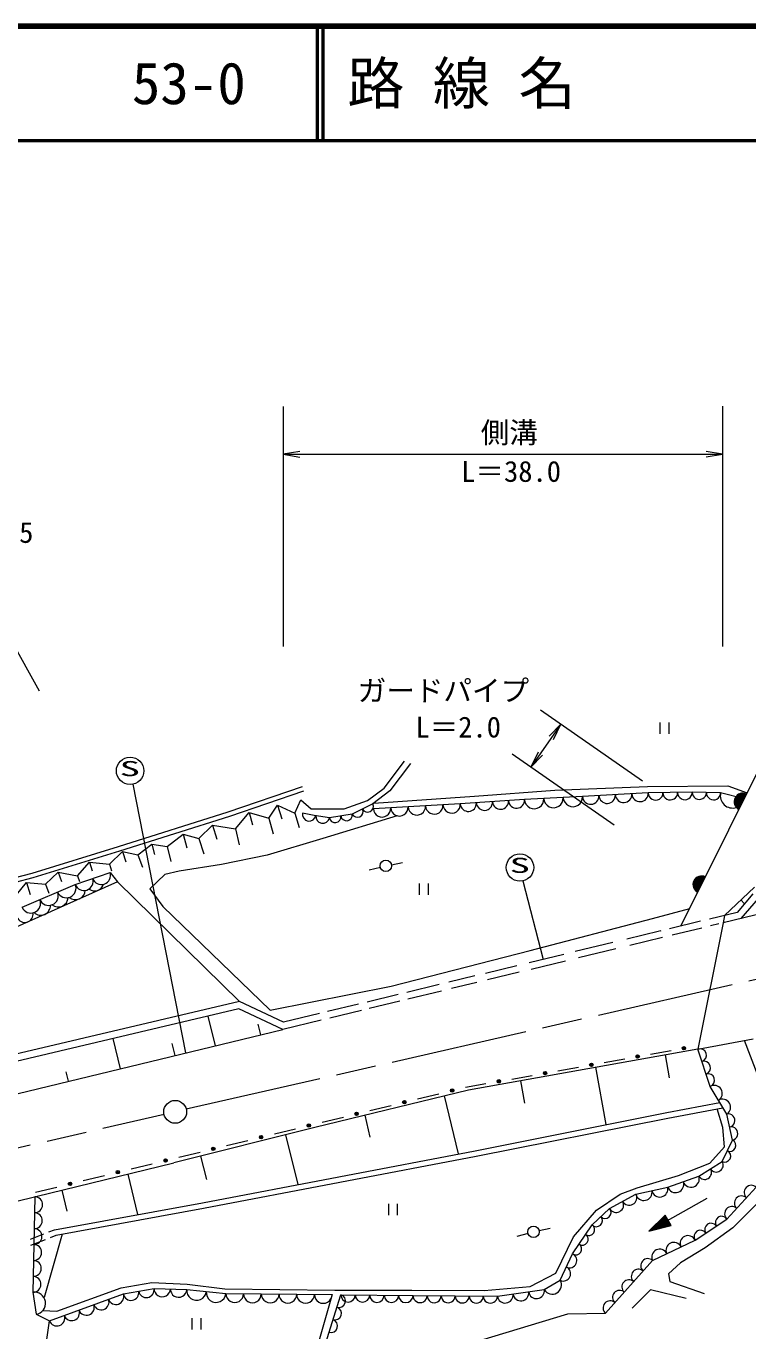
# Model space of a CAD drawing. Units: millimetres, scale not verified. Extents: x 40000 to 680000, y 20000 to 380000.
# Drawn here: x 152264 to 215449, y 265788 to 380000 of the extents above; entities that cross this region are included whole.
import ezdxf
from ezdxf.enums import TextEntityAlignment as Align

# ---------------------------------------------------------------- set-up
doc = ezdxf.new("R2010")
doc.units = ezdxf.units.MM
doc.header["$LTSCALE"] = 1000
doc.linetypes.add('CHAIN', pattern=[18.5, 12, -1.5, 3.5, -1.5])
for name, color, linetype, lineweight in [('M-BGD', 7, 'Continuous', 13), ('M-BMK', 2, 'CHAIN', 13), ('M-BMK-SRVR', 3, 'Continuous', 13), ('M-STR-HTXT', 7, 'Continuous', 13), ('M-STR-STR1', 1, 'Continuous', 13), ('M-STR-STR3', 7, 'Continuous', 13), ('M-TTL', 2, 'Continuous', 140), ('M-TTL-LINE', 7, 'Continuous', 50), ('M-TTL-TXT', 7, 'Continuous', 13)]:
    doc.layers.add(name, color=color, linetype=linetype, lineweight=lineweight)
doc.styles.add('ＭＳ ゴシック', font='')
doc.styles.get('ＭＳ ゴシック').set_extended_font_data('MS Gothic')

# ---------------------------------------------------------------- blocks, each defined once
blk = doc.blocks.new('open_arrow')
at = {"color": 0, "linetype": 'Continuous', "lineweight": -2}
blk.add_lwpolyline([(7.5, 1.25), (0, 0), (7.5, -1.25)], dxfattribs=at)

msp = doc.modelspace()

# ---------------------------------------------------------------- linework, layer by layer
at = {"layer": 'M-BGD'}
for p, q in [((209581, 301226), (220419, 322991)), ((207782, 318055), (207782, 319055)), ((208532, 319055), (208532, 318055)), ((183604, 313283), (185402, 315650)), ((185922, 315445), (184109, 313047)), ((169965, 311213), (176457, 313431)), ((170089, 310833), (176586, 313052)), ((182137, 312226), (183604, 313283)), ((184109, 313047), (182610, 311911)), ((191529, 312584), (198560, 313122)), ((198560, 313122), (206665, 313446)), ((206665, 313446), (213696, 313501)), ((210577, 312941), (206728, 312872)), ((213064, 312874), (210577, 312941)), ((213696, 313501), (215390, 312891)), ((173524, 310665), (174270, 311808)), ((174270, 311808), (175795, 311094)), ((174270, 311808), (174647, 310621)), ((175795, 311094), (176319, 312285)), ((176319, 312285), (177205, 311485)), ((180103, 311484), (182137, 312226)), ((182610, 311911), (180812, 311027)), ((190275, 311915), (182664, 311484)), ((182702, 311980), (191529, 312584)), ((195895, 312291), (190275, 311915)), ((200971, 312565), (195895, 312291)), ((206728, 312872), (200971, 312565)), ((215130, 312369), (213064, 312874)), ((160346, 308202), (169965, 311213)), ((160465, 307820), (170089, 310833)), ((170586, 309743), (171777, 311157)), ((171777, 311157), (173524, 310665)), ((171777, 311157), (172089, 310086)), ((173524, 310665), (173886, 309301)), ((175795, 311094), (176182, 309848)), ((177468, 310916), (176459, 311105)), ((177194, 311496), (180103, 311484)), ((178809, 310711), (177468, 310916)), ((184750, 310877), (178227, 308902)), ((180812, 311027), (178809, 310711)), ((167378, 308885), (168585, 310044)), ((168585, 310044), (170586, 309743)), ((168585, 310044), (168962, 308845)), ((170586, 309743), (170918, 308334)), ((162054, 307468), (163265, 308391)), ((163265, 308391), (164599, 308185)), ((163265, 308391), (163516, 307503)), ((164599, 308185), (166012, 309281)), ((166012, 309281), (167378, 308885)), ((166012, 309281), (166324, 308083)), ((167378, 308885), (167814, 307538)), ((178227, 308902), (173360, 307433)), ((152785, 305865), (160346, 308202)), ((152894, 305480), (160465, 307820)), ((159564, 306632), (160706, 307758)), ((160706, 307758), (162054, 307468)), ((160706, 307758), (160993, 306849)), ((162054, 307468), (162446, 306369)), ((164599, 308185), (164926, 306889)), ((173360, 307433), (169380, 306621)), ((156767, 305625), (157824, 306819)), ((157824, 306819), (159564, 306632)), ((157824, 306819), (158056, 306057)), ((159564, 306632), (159730, 306047)), ((169380, 306621), (165672, 306040)), ((183275, 306365), (182305, 306105)), ((184245, 306585), (185225, 306775)), ((160268, 305093), (147283, 299311)), ((147758, 304557), (152785, 305865)), ((147893, 304179), (152894, 305480)), ((151412, 303970), (152298, 305044)), ((152298, 305044), (153970, 304891)), ((152298, 305044), (152630, 303992)), ((153970, 304891), (155078, 305949)), ((155078, 305949), (156767, 305625)), ((155078, 305949), (155350, 305134)), ((156564, 304873), (159611, 305927)), ((156767, 305625), (156944, 305115)), ((159611, 305927), (160268, 305093)), ((170947, 294620), (160268, 305093)), ((164397, 305731), (163083, 304494)), ((165672, 306040), (164397, 305731)), ((186715, 303957), (186714, 304957)), ((187464, 304957), (187465, 303957)), ((151909, 302877), (156564, 304873)), ((153970, 304891), (154258, 304115)), ((163083, 304494), (164243, 302949)), ((213399, 302150), (216012, 304635)), ((215894, 304035), (214511, 302420)), ((164243, 302949), (173633, 293872)), ((207089, 301876), (210352, 302773)), ((215157, 303174), (214834, 303515)), ((216350, 303645), (214841, 301882)), ((196387, 299092), (207089, 301876)), ((211307, 301644), (208583, 300984)), ((214511, 302420), (212080, 301831)), ((213399, 302150), (213270, 301502)), ((207706, 300771), (204840, 300077)), ((207830, 300801), (207727, 300776)), ((211420, 301054), (208833, 300427)), ((212890, 301410), (212174, 301236)), ((203632, 299784), (200338, 298986)), ((207977, 300219), (205124, 299528)), ((184218, 295960), (196387, 299092)), ((199344, 298746), (196299, 298008)), ((199483, 298162), (196466, 297431)), ((203875, 299226), (200609, 298435)), ((195235, 297750), (192487, 297084)), ((195437, 297182), (192668, 296511)), ((173633, 293872), (184218, 295960)), ((188435, 296103), (185584, 295412)), ((191534, 296854), (189265, 296304)), ((191714, 296280), (189515, 295747)), ((184830, 295229), (182107, 294570)), ((188630, 295533), (185693, 294821)), ((170947, 294620), (133309, 285741)), ((170881, 293987), (133438, 285155)), ((174740, 292168), (170881, 293987)), ((174804, 292801), (170947, 294620)), ((177958, 293565), (174804, 292801)), ((181374, 294392), (178651, 293733)), ((181612, 293832), (178846, 293163)), ((184969, 294646), (182287, 293996)), ((168169, 293348), (168800, 290735)), ((172545, 292636), (172773, 291693)), ((178088, 292979), (174740, 292168)), ((148918, 285939), (174740, 292168)), ((159863, 291388), (160503, 288733)), ((165013, 290947), (165270, 289883)), ((211072, 290462), (190997, 286867)), ((206921, 290005), (208721, 290326)), ((212136, 287177), (211072, 290462)), ((216349, 288089), (215155, 291201)), ((202871, 289282), (204671, 289603)), ((208598, 287951), (208239, 289955)), ((155752, 288475), (155954, 287636)), ((194770, 287836), (196570, 288157)), ((198820, 288559), (200620, 288880)), ((203047, 283858), (202150, 288864)), ((190997, 286867), (177539, 283602)), ((190719, 287113), (192520, 287435)), ((195913, 285726), (195562, 287685)), ((213598, 284765), (212136, 287177)), ((186538, 286093), (188397, 286546)), ((190124, 281288), (188894, 286357)), ((208338, 284915), (212981, 285783)), ((178177, 284051), (180035, 284505)), ((182394, 282760), (181931, 284667)), ((182358, 285072), (184216, 285526)), ((191565, 281563), (208338, 284915)), ((191661, 281072), (208433, 284424)), ((208433, 284424), (213258, 285326)), ((213255, 283583), (212770, 285235)), ((214108, 282488), (213598, 284765)), ((177539, 283602), (165197, 280499)), ((173996, 283031), (175854, 283484)), ((213408, 281903), (213255, 283583)), ((169815, 282010), (171673, 282464)), ((176094, 278613), (175000, 282963)), ((213191, 280618), (214108, 282488)), ((165634, 280989), (167492, 281443)), ((168088, 279053), (167574, 281096)), ((167706, 277013), (191565, 281563)), ((167798, 276522), (191661, 281072)), ((212113, 280459), (213408, 281903)), ((153113, 277551), (165197, 280499)), ((161453, 279969), (163311, 280422)), ((209374, 279385), (212113, 280459)), ((211152, 279327), (213191, 280618)), ((157272, 278948), (159130, 279402)), ((162051, 275980), (161187, 279521)), ((205747, 278311), (209374, 279385)), ((208433, 278374), (211152, 279327)), ((146254, 275875), (153113, 277551)), ((153091, 277927), (154949, 278381)), ((155865, 276272), (155416, 278113)), ((202194, 276348), (204267, 277755)), ((203336, 276504), (205647, 277762)), ((204267, 277755), (205747, 278311)), ((205647, 277762), (208433, 278374)), ((213616, 275579), (216178, 278365)), ((153028, 277530), (152854, 269165)), ((154760, 274649), (167706, 277013)), ((154899, 274166), (167798, 276522)), ((184009, 275909), (184009, 276909)), ((184759, 276909), (184759, 275909)), ((201807, 275076), (203336, 276504)), ((211855, 277383), (206787, 274514)), ((216290, 276972), (214118, 274799)), ((200196, 274016), (202194, 276348)), ((206787, 274514), (208213, 275916)), ((207839, 274787), (207562, 275276)), ((207889, 274800), (207599, 275313)), ((207939, 274812), (207636, 275349)), ((207989, 274825), (207673, 275385)), ((208039, 274838), (207710, 275421)), ((208090, 274851), (207746, 275458)), ((208140, 274864), (207783, 275494)), ((208190, 274877), (207820, 275530)), ((208240, 274890), (207857, 275567)), ((208290, 274903), (207894, 275603)), ((208340, 274916), (207931, 275639)), ((208390, 274929), (207968, 275675)), ((208440, 274942), (208005, 275712)), ((208490, 274955), (208042, 275748)), ((208541, 274968), (208079, 275784)), ((208591, 274981), (208116, 275821)), ((208641, 274994), (208153, 275857)), ((208691, 275007), (208189, 275893)), ((208723, 275015), (208213, 275916)), ((210831, 273739), (213616, 275579)), ((152650, 273804), (153829, 274276)), ((155420, 274261), (153832, 268698)), ((154257, 274447), (154760, 274649)), ((154396, 273964), (154899, 274166)), ((196202, 274328), (195232, 274058)), ((197172, 274568), (198152, 274778)), ((200108, 272527), (201807, 275076)), ((206787, 274514), (208723, 275015)), ((206837, 274527), (206823, 274551)), ((206887, 274540), (206860, 274587)), ((206937, 274553), (206897, 274623)), ((206987, 274566), (206934, 274659)), ((207037, 274579), (206971, 274696)), ((207087, 274592), (207008, 274732)), ((207137, 274605), (207045, 274768)), ((207187, 274618), (207082, 274805)), ((207238, 274631), (207119, 274841)), ((207288, 274644), (207156, 274877)), ((207338, 274657), (207193, 274913)), ((207388, 274670), (207230, 274950)), ((207438, 274683), (207266, 274986)), ((207488, 274696), (207303, 275022)), ((207538, 274709), (207340, 275059)), ((207588, 274722), (207377, 275095)), ((207638, 274735), (207414, 275131)), ((207689, 274748), (207451, 275167)), ((207739, 274761), (207488, 275204)), ((207789, 274774), (207525, 275240)), ((214118, 274799), (211722, 273071)), ((152683, 273279), (153950, 273786)), ((198642, 270833), (200196, 274016)), ((207098, 271956), (210831, 273739)), ((211722, 273071), (209549, 271733)), ((199021, 270216), (200108, 272527)), ((202976, 267330), (207098, 271956)), ((196384, 269685), (198642, 270833)), ((209549, 271733), (208491, 270786)), ((208491, 270786), (208603, 270117)), ((154944, 267517), (160587, 269558)), ((160587, 269558), (163268, 270019)), ((163268, 270019), (166361, 269888)), ((166361, 269888), (169651, 269461)), ((192350, 269314), (196384, 269685)), ((197628, 269400), (199021, 270216)), ((208603, 270117), (211612, 269059)), ((152854, 269165), (153141, 267249)), ((154313, 266677), (160776, 269024)), ((160776, 269024), (163464, 269510)), ((163464, 269510), (166324, 269425)), ((166324, 269425), (169756, 269054)), ((169651, 269461), (179284, 269348)), ((169756, 269054), (179051, 268970)), ((179051, 268970), (177336, 262936)), ((177748, 262395), (179820, 268954)), ((179284, 269348), (186021, 269350)), ((179820, 268954), (186141, 268888)), ((186021, 269350), (192350, 269314)), ((186141, 268888), (193516, 268821)), ((193516, 268821), (197628, 269400)), ((206931, 269393), (205316, 267777)), ((210052, 268613), (206931, 269393)), ((153733, 267577), (154944, 267517)), ((192056, 264988), (199689, 267274)), ((199689, 267274), (202976, 267330)), ((153141, 267249), (154313, 266677)), ((154085, 265047), (154313, 266677)), ((166809, 265902), (166809, 266902)), ((167559, 266902), (167559, 265902))]:
    msp.add_line(p, q, dxfattribs=at)
for centre, radius in [((183752, 306493), 500), ((209846, 290527), 150), ((209846, 290527), 100), ((209846, 290527), 50), ((201746, 289081), 150), ((201746, 289081), 100), ((201746, 289081), 50), ((205796, 289804), 150), ((205796, 289804), 100), ((205796, 289804), 50), ((197695, 288358), 150), ((197695, 288358), 100), ((197695, 288358), 50), ((189558, 286830), 150), ((189558, 286830), 100), ((189558, 286830), 50), ((193645, 287635), 150), ((193645, 287635), 100), ((193645, 287635), 50), ((185377, 285809), 150), ((185377, 285809), 100), ((185377, 285809), 50), ((181196, 284788), 150), ((181196, 284788), 100), ((181196, 284788), 50), ((177015, 283768), 150), ((177015, 283768), 100), ((177015, 283768), 50), ((172834, 282747), 150), ((172834, 282747), 100), ((172834, 282747), 50), ((168653, 281726), 150), ((168653, 281726), 100), ((168653, 281726), 50), ((160292, 279685), 150), ((164473, 280706), 150), ((164473, 280706), 100), ((164473, 280706), 50), ((156111, 278665), 150), ((156111, 278665), 100), ((156111, 278665), 50), ((160292, 279685), 100), ((160292, 279685), 50), ((196683, 274459), 500)]:
    msp.add_circle(centre, radius, dxfattribs=at)
for centre, radius, start, end in [((209935, 312930), 642, 181.02594, 1.02594), ((211199, 312924), 622, 178.4426, 358.4426), ((182161, 311690), 501, 206.17353, 26.17353), ((187992, 311786), 762, 183.24129, 3.24129), ((189514, 311872), 762, 183.24129, 3.24129), ((190977, 311962), 704, 183.82603, 3.82603), ((192382, 312056), 704, 183.82603, 3.82603), ((193788, 312150), 704, 183.82603, 3.82603), ((195193, 312244), 704, 183.82603, 3.82603), ((196741, 312337), 847, 183.08529, 3.08529), ((198433, 312428), 847, 183.08529, 3.08529), ((200125, 312519), 847, 183.08529, 3.08529), ((201690, 312603), 721, 183.06033, 3.06033), ((203130, 312680), 721, 183.06033, 3.06033), ((204569, 312757), 721, 183.06033, 3.06033), ((206008, 312834), 721, 183.06033, 3.06033), ((207369, 312884), 642, 181.02594, 1.02594), ((208652, 312907), 642, 181.02594, 1.02594), ((212442, 312891), 622, 178.4426, 358.4426), ((214097, 312621), 1064, 166.28164, 288.63108), ((215000, 312108), 750, 63.52943, 243.52943), ((215000, 312108), 700, 63.52943, 243.52943), ((215000, 312108), 650, 63.52943, 243.52943), ((215000, 312108), 600, 63.52943, 243.52943), ((215000, 312108), 550, 63.52943, 243.52943), ((215000, 312108), 500, 63.52943, 243.52943), ((215000, 312108), 450, 63.52943, 243.52943), ((215000, 312108), 400, 63.52943, 243.52943), ((215000, 312108), 350, 63.52943, 243.52943), ((215000, 312108), 300, 63.52943, 243.52943), ((215000, 312108), 250, 63.52943, 243.52943), ((215000, 312108), 200, 63.52943, 243.52943), ((215000, 312108), 150, 63.52943, 243.52943), ((215000, 312108), 100, 63.52943, 243.52943), ((215000, 312108), 50, 63.52943, 243.52943), ((177047, 311007), 596, 170.48729, 350.48729), ((178222, 310810), 596, 170.48729, 350.48729), ((179310, 310790), 507, 188.96142, 8.96142), ((180312, 310948), 507, 188.96142, 8.96142), ((181262, 311248), 501, 206.17353, 26.17353), ((183425, 311527), 762, 183.24129, 3.24129), ((184947, 311613), 762, 183.24129, 3.24129), ((186469, 311700), 762, 183.24129, 3.24129), ((157326, 305137), 806, 199.06966, 19.06966), ((158849, 305663), 806, 199.06966, 19.06966), ((211388, 304853), 750, 63.52943, 243.52943), ((211388, 304853), 700, 63.52943, 243.52943), ((211388, 304853), 650, 63.52943, 243.52943), ((211388, 304853), 600, 63.52943, 243.52943), ((211388, 304853), 550, 63.52943, 243.52943), ((211388, 304853), 500, 63.52943, 243.52943), ((211388, 304853), 450, 63.52943, 243.52943), ((211388, 304853), 400, 63.52943, 243.52943), ((211388, 304853), 350, 63.52943, 243.52943), ((211388, 304853), 300, 63.52943, 243.52943), ((211388, 304853), 250, 63.52943, 243.52943), ((211388, 304853), 200, 63.52943, 243.52943), ((211388, 304853), 150, 63.52943, 243.52943), ((211388, 304853), 100, 63.52943, 243.52943), ((154236, 303875), 844, 203.21055, 23.21055), ((155788, 304540), 844, 203.21055, 23.21055), ((156596, 304378), 844, 229.38583, 357.32549), ((158262, 305113), 806, 233.07841, 343.03987), ((211388, 304853), 50, 63.52943, 243.52943), ((152685, 303210), 844, 203.21055, 23.21055), ((153554, 303023), 844, 226.07193, 1.62192), ((155092, 303745), 844, 230.52939, 357.56169), ((152154, 302267), 720, 202.11652, 9.4758), ((211249, 289915), 576, 287.95185, 107.95185), ((211604, 288820), 576, 287.95185, 107.95185), ((211959, 287725), 576, 287.95185, 107.95185), ((212501, 286574), 705, 301.21247, 121.21247), ((213232, 285368), 705, 301.21247, 121.21247), ((213725, 284196), 583, 282.63128, 102.63128), ((213981, 283057), 583, 282.63128, 102.63128), ((213879, 282020), 521, 243.86512, 63.86512), ((213420, 281086), 521, 243.86512, 63.86512), ((211662, 279650), 603, 212.3594, 32.3594), ((212681, 280295), 603, 212.3594, 32.3594), ((209113, 278612), 720, 199.30201, 19.30201), ((210472, 279088), 720, 199.30201, 19.30201), ((205069, 277448), 658, 208.56335, 28.56335), ((206343, 277915), 713, 192.39272, 12.39272), ((207737, 278221), 713, 192.39272, 12.39272), ((214897, 276972), 631, 47.3979, 227.3979), ((215751, 277901), 631, 47.3979, 227.3979), ((153014, 276833), 697, 268.8085, 88.8085), ((202954, 276147), 523, 223.03703, 43.03703), ((203914, 276819), 658, 208.56335, 28.56335), ((214043, 276043), 631, 47.3979, 227.3979), ((152985, 275439), 697, 268.8085, 88.8085), ((202189, 275433), 523, 223.03703, 43.03703), ((213152, 275272), 556, 33.43677, 213.43677), ((152956, 274045), 697, 268.8085, 88.8085), ((200958, 273802), 511, 236.32189, 56.32189), ((201524, 274652), 511, 236.32189, 56.32189), ((210208, 273442), 690, 25.54166, 205.54166), ((211295, 274046), 556, 33.43677, 213.43677), ((212223, 274659), 556, 33.43677, 213.43677), ((152927, 272651), 697, 268.8085, 88.8085), ((200391, 272952), 511, 236.32189, 56.32189), ((208964, 272848), 690, 25.54166, 205.54166), ((152898, 271256), 697, 268.8085, 88.8085), ((199836, 271949), 638, 244.81084, 64.81084), ((206686, 271493), 620, 48.29284, 228.29284), ((207720, 272253), 690, 25.54166, 205.54166), ((199293, 270794), 638, 244.81084, 64.81084), ((205861, 270568), 620, 48.29284, 228.29284), ((152869, 269862), 697, 268.8085, 88.8085), ((198324, 269808), 807, 210.35521, 30.35521), ((205037, 269643), 620, 48.29284, 228.29284), ((152997, 268207), 969, 278.5009, 98.5009), ((158837, 268320), 688, 199.95434, 19.95434), ((160130, 268789), 688, 199.95434, 19.95434), ((161448, 269145), 683, 190.26316, 10.26316), ((162792, 269389), 683, 190.26316, 10.26316), ((164179, 269489), 715, 178.2936, 358.2936), ((165609, 269447), 715, 178.2936, 358.2936), ((167182, 269332), 863, 173.82903, 353.82903), ((168898, 269147), 863, 173.82903, 353.82903), ((170531, 269047), 775, 179.48309, 359.48309), ((172080, 269033), 775, 179.48309, 359.48309), ((173629, 269019), 775, 179.48309, 359.48309), ((175178, 269005), 775, 179.48309, 359.48309), ((176727, 268991), 775, 179.48309, 359.48309), ((178276, 268977), 775, 179.48309, 359.48309), ((179647, 268408), 573, 252.47218, 72.47218), ((180452, 268948), 632, 179.3959, 359.3959), ((181716, 268934), 632, 179.3959, 359.3959), ((182980, 268921), 632, 179.3959, 359.3959), ((184244, 268908), 632, 179.3959, 359.3959), ((185509, 268894), 632, 179.3959, 359.3959), ((186755, 268882), 615, 179.4839, 359.4839), ((187985, 268871), 615, 179.4839, 359.4839), ((189214, 268860), 615, 179.4839, 359.4839), ((190443, 268849), 615, 179.4839, 359.4839), ((191672, 268838), 615, 179.4839, 359.4839), ((192901, 268827), 615, 179.4839, 359.4839), ((194201, 268918), 692, 188.00943, 8.00943), ((195572, 269111), 692, 188.00943, 8.00943), ((196943, 269303), 692, 188.00943, 8.00943), ((203388, 267793), 620, 48.29284, 228.29284), ((204212, 268718), 620, 48.29284, 228.29284), ((156252, 267381), 688, 199.95434, 19.95434), ((157545, 267850), 688, 199.95434, 19.95434), ((179302, 267314), 573, 252.47218, 72.47218), ((154960, 266912), 688, 199.95434, 19.95434), ((178956, 266221), 573, 252.47218, 72.47218)]:
    msp.add_arc(centre, radius, start, end, dxfattribs=at)
at = {"layer": 'M-BMK'}
for p, q in [((166281, 285214), (259607, 306474)), ((68790, 262936), (164336, 284748))]:
    msp.add_line(p, q, dxfattribs=at)
at = {"layer": 'M-BMK-SRVR'}
msp.add_circle((165313, 284962), 1000, dxfattribs=at)
at = {"layer": 'M-STR-HTXT'}
msp.add_line((150912, 326325), (153413, 321826), dxfattribs=at)
at = {"layer": 'M-STR-STR1'}
for p, q in [((218128, 302679), (213270, 301502)), ((213270, 301502), (211072, 290462)), ((211080, 290436), (215923, 291346))]:
    msp.add_line(p, q, dxfattribs=at)
at = {"layer": 'M-STR-STR3'}
for p, q in [((174772, 346712), (174776, 325698)), ((213234, 346720), (213238, 325706)), ((174773, 342523), (213235, 342531)), ((206208, 313910), (197280, 320128)), ((199064, 318885), (196446, 315125)), ((203732, 310050), (194804, 316269))]:
    msp.add_line(p, q, dxfattribs=at)
at = {"layer": 'M-TTL'}
msp.add_line((680000, 380000), (40000, 380000), dxfattribs=at)
at = {"layer": 'M-TTL-LINE'}
for p, q in [((177750, 380000), (177750, 370000)), ((178250, 380000), (178250, 370000)), ((40000, 370000), (680000, 370000))]:
    msp.add_line(p, q, dxfattribs=at)
at = {"layer": 'M-TTL-TXT'}
for p, q in [((161596, 313636), (166226, 290114)), ((195744, 305174), (197516, 298303))]:
    msp.add_line(p, q, dxfattribs=at)
for centre in [(161367, 314814), (195498, 306348)]:
    msp.add_circle(centre, 1200, dxfattribs=at)

# ---------------------------------------------------------------- block references
at = {"layer": 'M-STR-STR3', "xscale": 193, "yscale": 193}
msp.add_blockref('open_arrow', (174773, 342523), dxfattribs=at)
for p, rotation in [((213235, 342531), 180), ((199064, 318885), 235.1), ((196446, 315125), 55.1)]:
    msp.add_blockref('open_arrow', p, dxfattribs=dict(at, rotation=rotation))

# ---------------------------------------------------------------- texts
at = {"layer": 'M-STR-HTXT', "style": 'ＭＳ ゴシック'}
msp.add_text('0.5', height=1833, rotation=0.012, dxfattribs=at).set_placement((149165, 334216), align=Align.BOTTOM_LEFT)
at = {"layer": 'M-STR-STR3', "style": 'ＭＳ ゴシック'}
for s, p in [('側溝', (192064, 342954)), ('L＝38.0', (190355, 339557)), ('ガードパイプ', (181295, 320366)), ('L＝2.0', (186345, 317177))]:
    msp.add_text(s, height=1833, rotation=0.012, dxfattribs=at).set_placement(p, align=Align.BOTTOM_LEFT)
at = {"layer": 'M-TTL-TXT', "style": 'ＭＳ ゴシック'}
for s, p in [('路 線 名', (180380, 375000)), ('53-0', (161521, 375000))]:
    msp.add_text(s, height=3666, dxfattribs=at).set_placement(p, align=Align.MIDDLE_LEFT)
at = {"layer": 'M-TTL-TXT', "style": 'ＭＳ ゴシック', "width": 2}
for p in [(160448, 313951), (194580, 305485)]:
    msp.add_text('S', height=1320, rotation=0.012, dxfattribs=at).set_placement(p, align=Align.BOTTOM_LEFT)

doc.saveas('drawing.dxf')
